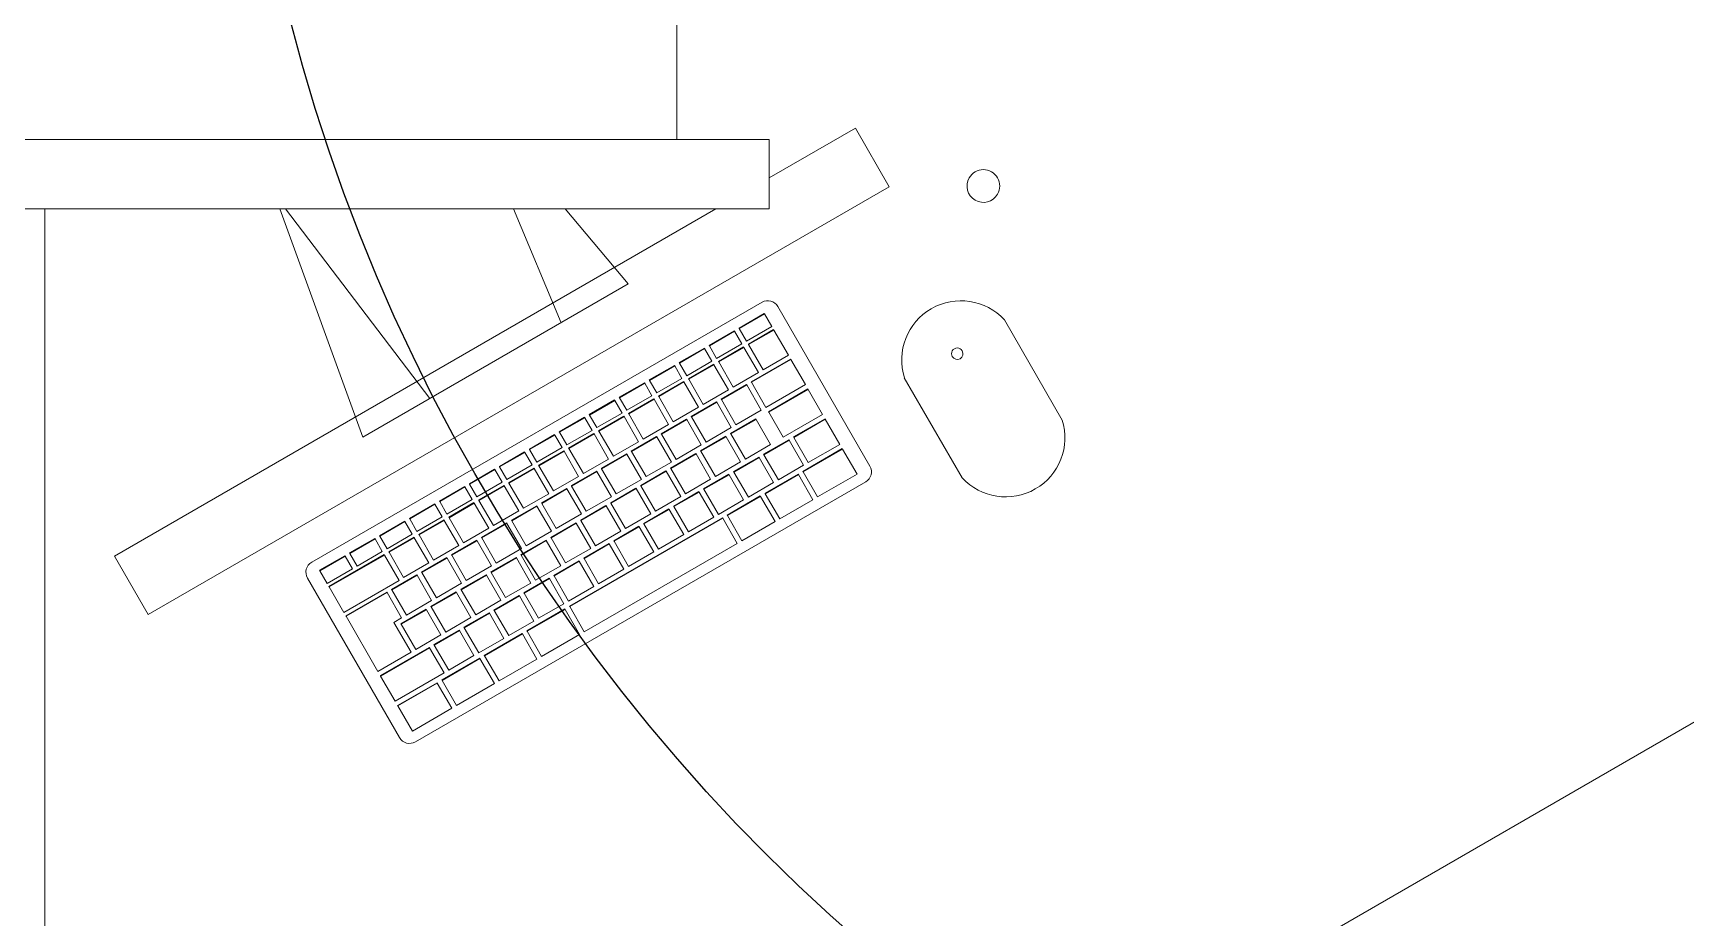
# Model space of a CAD drawing. Header units: millimetres. Extents: x 155920 to 295199, y -4084 to 97293.
# Drawn here: x 171274 to 172182, y 16395 to 16881 of the extents above; entities that cross this region are included whole.
import ezdxf

# ---------------------------------------------------------------- set-up
doc = ezdxf.new("R2010")
doc.units = ezdxf.units.MM
doc.header["$MEASUREMENT"] = 0
for name, color, linetype, lineweight in [('A-GENM', 8, 'CONTINUOUS', 9), ('E-ELEC-EQPM', 8, 'CONTINUOUS', 9), ('I-FURN', 8, 'CONTINUOUS', 9)]:
    doc.layers.add(name, color=color, linetype=linetype, lineweight=lineweight)
doc.layers.add('Social Distancing', color=7, linetype='CONTINUOUS')

msp = doc.modelspace()

# ---------------------------------------------------------------- linework, layer by layer
at = {"layer": 'A-GENM'}
for p, q in [((171426.87, 16590.49), (171674.15, 16733.26)), ((171682.83, 16730.94), (171733.41, 16643.33)), ((171661.56, 16719.08), (171675.41, 16727.08)), ((171675.55, 16726.84), (171661.7, 16718.84)), ((171665.69, 16711.92), (171679.54, 16719.92)), ((171675.55, 16726.84), (171675.41, 16727.08)), ((171679.54, 16719.92), (171675.55, 16726.84)), ((171839.05, 16668.59), (171807.3, 16723.58)), ((171645.1, 16709.58), (171658.96, 16717.58)), ((171659.1, 16717.34), (171645.24, 16709.34)), ((171659.1, 16717.34), (171658.96, 16717.58)), ((171663.09, 16710.42), (171659.1, 16717.34)), ((171661.7, 16718.84), (171661.56, 16719.08)), ((171661.7, 16718.84), (171665.69, 16711.92)), ((171666.68, 16710.21), (171680.53, 16718.21)), ((171680.67, 16717.97), (171666.82, 16709.97)), ((171680.67, 16717.97), (171680.53, 16718.21)), ((171688.65, 16704.15), (171680.67, 16717.97)), ((171628.65, 16700.08), (171642.51, 16708.08)), ((171642.64, 16707.84), (171628.79, 16699.84)), ((171642.64, 16707.84), (171642.51, 16708.08)), ((171646.63, 16700.92), (171642.64, 16707.84)), ((171645.24, 16709.34), (171645.1, 16709.58)), ((171645.24, 16709.34), (171649.23, 16702.42)), ((171649.23, 16702.42), (171663.09, 16710.42)), ((171650.22, 16700.71), (171664.08, 16708.71)), ((171664.22, 16708.47), (171650.36, 16700.47)), ((171664.22, 16708.47), (171664.08, 16708.71)), ((171672.2, 16694.65), (171664.22, 16708.47)), ((171666.82, 16709.97), (171666.68, 16710.21)), ((171666.82, 16709.97), (171674.8, 16696.15)), ((171668.21, 16689.56), (171689.86, 16702.06)), ((171690, 16701.82), (171668.35, 16689.32)), ((171674.8, 16696.15), (171688.65, 16704.15)), ((171690, 16701.82), (171689.86, 16702.06)), ((171697.97, 16688.01), (171690, 16701.82)), ((171612.19, 16690.58), (171626.05, 16698.58)), ((171626.19, 16698.34), (171612.33, 16690.34)), ((171626.19, 16698.34), (171626.05, 16698.58)), ((171630.18, 16691.42), (171626.19, 16698.34)), ((171628.79, 16699.84), (171628.65, 16700.08)), ((171628.79, 16699.84), (171632.78, 16692.92)), ((171632.78, 16692.92), (171646.63, 16700.92)), ((171633.77, 16691.21), (171647.62, 16699.21)), ((171647.76, 16698.97), (171633.91, 16690.97)), ((171647.76, 16698.97), (171647.62, 16699.21)), ((171655.74, 16685.15), (171647.76, 16698.97)), ((171650.36, 16700.47), (171650.22, 16700.71)), ((171650.36, 16700.47), (171658.34, 16686.65)), ((171658.34, 16686.65), (171672.2, 16694.65)), ((171595.74, 16681.08), (171609.6, 16689.08)), ((171609.73, 16688.84), (171595.88, 16680.84)), ((171609.73, 16688.84), (171609.6, 16689.08)), ((171613.72, 16681.92), (171609.73, 16688.84)), ((171612.33, 16690.34), (171612.19, 16690.58)), ((171612.33, 16690.34), (171616.32, 16683.42)), ((171616.32, 16683.42), (171630.18, 16691.42)), ((171617.31, 16681.71), (171631.17, 16689.71)), ((171631.31, 16689.47), (171617.45, 16681.47)), ((171631.31, 16689.47), (171631.17, 16689.71)), ((171639.29, 16675.65), (171631.31, 16689.47)), ((171633.91, 16690.97), (171633.77, 16691.21)), ((171633.91, 16690.97), (171641.89, 16677.15)), ((171641.89, 16677.15), (171655.74, 16685.15)), ((171651.75, 16680.06), (171665.61, 16688.06)), ((171665.75, 16687.82), (171651.89, 16679.82)), ((171665.75, 16687.82), (171665.61, 16688.06)), ((171673.73, 16674), (171665.75, 16687.82)), ((171668.35, 16689.32), (171668.21, 16689.56)), ((171668.35, 16689.32), (171676.32, 16675.51)), ((171676.32, 16675.51), (171697.97, 16688.01)), ((171677.67, 16673.17), (171699.32, 16685.67)), ((171699.46, 16685.43), (171677.81, 16672.93)), ((171699.46, 16685.43), (171699.32, 16685.67)), ((171707.43, 16671.62), (171699.46, 16685.43)), ((171752.31, 16691.83), (171784.06, 16636.84)), ((171579.29, 16671.58), (171593.14, 16679.58)), ((171593.28, 16679.34), (171579.42, 16671.34)), ((171593.28, 16679.34), (171593.14, 16679.58)), ((171597.27, 16672.42), (171593.28, 16679.34)), ((171595.88, 16680.84), (171595.74, 16681.08)), ((171595.88, 16680.84), (171599.87, 16673.92)), ((171599.87, 16673.92), (171613.72, 16681.92)), ((171600.86, 16672.21), (171614.72, 16680.21)), ((171614.85, 16679.97), (171601, 16671.97)), ((171614.85, 16679.97), (171614.72, 16680.21)), ((171622.83, 16666.15), (171614.85, 16679.97)), ((171617.45, 16681.47), (171617.31, 16681.71)), ((171617.45, 16681.47), (171625.43, 16667.65)), ((171625.43, 16667.65), (171639.29, 16675.65)), ((171635.3, 16670.56), (171649.16, 16678.56)), ((171649.29, 16678.32), (171635.44, 16670.32)), ((171649.29, 16678.32), (171649.16, 16678.56)), ((171657.27, 16664.5), (171649.29, 16678.32)), ((171651.89, 16679.82), (171651.75, 16680.06)), ((171651.89, 16679.82), (171659.87, 16666)), ((171562.83, 16662.08), (171576.69, 16670.08)), ((171576.83, 16669.84), (171562.97, 16661.84)), ((171576.83, 16669.84), (171576.69, 16670.08)), ((171580.82, 16662.92), (171576.83, 16669.84)), ((171579.42, 16671.34), (171579.29, 16671.58)), ((171579.42, 16671.34), (171583.41, 16664.42)), ((171583.41, 16664.42), (171597.27, 16672.42)), ((171584.4, 16662.71), (171598.26, 16670.71)), ((171598.4, 16670.47), (171584.54, 16662.47)), ((171598.4, 16670.47), (171598.26, 16670.71)), ((171606.38, 16656.65), (171598.4, 16670.47)), ((171601, 16671.97), (171600.86, 16672.21)), ((171601, 16671.97), (171608.98, 16658.15)), ((171608.98, 16658.15), (171622.83, 16666.15)), ((171618.84, 16661.06), (171632.7, 16669.06)), ((171632.84, 16668.82), (171618.98, 16660.82)), ((171632.84, 16668.82), (171632.7, 16669.06)), ((171640.82, 16655), (171632.84, 16668.82)), ((171635.44, 16670.32), (171635.3, 16670.56)), ((171635.44, 16670.32), (171643.42, 16656.5)), ((171656.89, 16661.17), (171670.74, 16669.17)), ((171670.88, 16668.93), (171657.03, 16660.93)), ((171659.87, 16666), (171673.73, 16674)), ((171670.88, 16668.93), (171670.74, 16669.17)), ((171678.86, 16655.1), (171670.88, 16668.93)), ((171677.81, 16672.93), (171677.67, 16673.17)), ((171677.81, 16672.93), (171685.78, 16659.12)), ((171685.78, 16659.12), (171707.43, 16671.62)), ((171691.47, 16659.27), (171708.79, 16669.27)), ((171708.92, 16669.03), (171691.6, 16659.03)), ((171708.92, 16669.03), (171708.79, 16669.27)), ((171716.89, 16655.23), (171708.92, 16669.03)), ((171546.38, 16652.58), (171560.23, 16660.58)), ((171560.37, 16660.34), (171546.51, 16652.34)), ((171560.37, 16660.34), (171560.23, 16660.58)), ((171564.36, 16653.42), (171560.37, 16660.34)), ((171562.97, 16661.84), (171562.83, 16662.08)), ((171562.97, 16661.84), (171566.96, 16654.92)), ((171566.96, 16654.92), (171580.82, 16662.92)), ((171567.95, 16653.21), (171581.81, 16661.21)), ((171581.94, 16660.97), (171568.09, 16652.97)), ((171581.94, 16660.97), (171581.81, 16661.21)), ((171589.93, 16647.15), (171581.94, 16660.97)), ((171584.54, 16662.47), (171584.4, 16662.71)), ((171584.54, 16662.47), (171592.52, 16648.65)), ((171592.52, 16648.65), (171606.38, 16656.65)), ((171602.39, 16651.56), (171616.25, 16659.56)), ((171616.38, 16659.32), (171602.53, 16651.32)), ((171616.38, 16659.32), (171616.25, 16659.56)), ((171624.37, 16645.5), (171616.38, 16659.32)), ((171618.98, 16660.82), (171618.84, 16661.06)), ((171618.98, 16660.82), (171626.96, 16647)), ((171640.43, 16651.67), (171654.29, 16659.67)), ((171654.43, 16659.43), (171640.57, 16651.43)), ((171643.42, 16656.5), (171657.27, 16664.5)), ((171654.43, 16659.43), (171654.29, 16659.67)), ((171662.41, 16645.6), (171654.43, 16659.43)), ((171657.03, 16660.93), (171656.89, 16661.17)), ((171657.03, 16660.93), (171665.01, 16647.1)), ((171675.01, 16649.77), (171688.87, 16657.77)), ((171689.01, 16657.53), (171675.15, 16649.53)), ((171689.01, 16657.53), (171688.87, 16657.77)), ((171696.99, 16643.71), (171689.01, 16657.53)), ((171691.6, 16659.03), (171691.47, 16659.27)), ((171691.6, 16659.03), (171699.57, 16645.23)), ((171529.92, 16643.08), (171543.78, 16651.08)), ((171543.92, 16650.84), (171530.06, 16642.84)), ((171543.92, 16650.84), (171543.78, 16651.08)), ((171547.91, 16643.92), (171543.92, 16650.84)), ((171546.51, 16652.34), (171546.38, 16652.58)), ((171546.51, 16652.34), (171550.5, 16645.42)), ((171550.5, 16645.42), (171564.36, 16653.42)), ((171551.5, 16643.71), (171565.35, 16651.71)), ((171565.49, 16651.47), (171551.63, 16643.47)), ((171565.49, 16651.47), (171565.35, 16651.71)), ((171573.47, 16637.65), (171565.49, 16651.47)), ((171568.09, 16652.97), (171567.95, 16653.21)), ((171568.09, 16652.97), (171576.07, 16639.15)), ((171576.07, 16639.15), (171589.93, 16647.15)), ((171585.94, 16642.06), (171599.79, 16650.06)), ((171599.93, 16649.82), (171586.07, 16641.82)), ((171599.93, 16649.82), (171599.79, 16650.06)), ((171607.91, 16636), (171599.93, 16649.82)), ((171602.53, 16651.32), (171602.39, 16651.56)), ((171602.53, 16651.32), (171610.51, 16637.5)), ((171623.98, 16642.17), (171637.83, 16650.17)), ((171637.97, 16649.93), (171624.12, 16641.93)), ((171626.96, 16647), (171640.82, 16655)), ((171637.97, 16649.93), (171637.83, 16650.17)), ((171645.95, 16636.1), (171637.97, 16649.93)), ((171640.57, 16651.43), (171640.43, 16651.67)), ((171640.57, 16651.43), (171648.55, 16637.6)), ((171658.56, 16640.27), (171672.41, 16648.27)), ((171672.55, 16648.03), (171658.7, 16640.03)), ((171665.01, 16647.1), (171678.86, 16655.1)), ((171672.55, 16648.03), (171672.41, 16648.27)), ((171680.53, 16634.21), (171672.55, 16648.03)), ((171675.15, 16649.53), (171675.01, 16649.77)), ((171675.15, 16649.53), (171683.13, 16635.71)), ((171696.6, 16640.38), (171718.25, 16652.88)), ((171718.39, 16652.64), (171696.74, 16640.14)), ((171699.57, 16645.23), (171716.89, 16655.23)), ((171718.39, 16652.64), (171718.25, 16652.88)), ((171726.36, 16638.84), (171718.39, 16652.64)), ((171513.47, 16633.58), (171527.32, 16641.58)), ((171527.46, 16641.34), (171513.61, 16633.34)), ((171527.46, 16641.34), (171527.32, 16641.58)), ((171531.45, 16634.42), (171527.46, 16641.34)), ((171530.06, 16642.84), (171529.92, 16643.08)), ((171530.06, 16642.84), (171534.05, 16635.92)), ((171534.05, 16635.92), (171547.91, 16643.92)), ((171535.04, 16634.21), (171548.9, 16642.21)), ((171549.04, 16641.97), (171535.18, 16633.97)), ((171549.04, 16641.97), (171548.9, 16642.21)), ((171557.02, 16628.15), (171549.04, 16641.97)), ((171551.63, 16643.47), (171551.5, 16643.71)), ((171551.63, 16643.47), (171559.61, 16629.65)), ((171569.48, 16632.56), (171583.34, 16640.56)), ((171583.48, 16640.32), (171569.62, 16632.32)), ((171583.48, 16640.32), (171583.34, 16640.56)), ((171591.46, 16626.5), (171583.48, 16640.32)), ((171586.07, 16641.82), (171585.94, 16642.06)), ((171586.07, 16641.82), (171594.05, 16628)), ((171607.52, 16632.67), (171621.38, 16640.67)), ((171621.52, 16640.43), (171607.66, 16632.43)), ((171610.51, 16637.5), (171624.37, 16645.5)), ((171621.52, 16640.43), (171621.38, 16640.67)), ((171629.5, 16626.6), (171621.52, 16640.43)), ((171624.12, 16641.93), (171623.98, 16642.17)), ((171624.12, 16641.93), (171632.1, 16628.1)), ((171642.1, 16630.77), (171655.96, 16638.77)), ((171656.1, 16638.53), (171642.24, 16630.53)), ((171648.55, 16637.6), (171662.41, 16645.6)), ((171656.1, 16638.53), (171655.96, 16638.77)), ((171664.08, 16624.71), (171656.1, 16638.53)), ((171658.7, 16640.03), (171658.56, 16640.27)), ((171658.7, 16640.03), (171666.68, 16626.21)), ((171675.81, 16628.38), (171694, 16638.88)), ((171694.14, 16638.64), (171675.95, 16628.14)), ((171683.13, 16635.71), (171696.99, 16643.71)), ((171694.14, 16638.64), (171694, 16638.88)), ((171702.11, 16624.84), (171694.14, 16638.64)), ((171696.74, 16640.14), (171696.6, 16640.38)), ((171696.74, 16640.14), (171704.71, 16626.34)), ((171704.71, 16626.34), (171726.36, 16638.84)), ((171731.08, 16634.65), (171483.8, 16491.88)), ((171497.01, 16624.08), (171510.87, 16632.08)), ((171511.01, 16631.84), (171497.15, 16623.84)), ((171511.01, 16631.84), (171510.87, 16632.08)), ((171515, 16624.92), (171511.01, 16631.84)), ((171513.61, 16633.34), (171513.47, 16633.58)), ((171513.61, 16633.34), (171517.6, 16626.42)), ((171517.6, 16626.42), (171531.45, 16634.42)), ((171518.59, 16624.71), (171532.44, 16632.71)), ((171532.58, 16632.47), (171518.72, 16624.47)), ((171532.58, 16632.47), (171532.44, 16632.71)), ((171540.56, 16618.65), (171532.58, 16632.47)), ((171535.18, 16633.97), (171535.04, 16634.21)), ((171535.18, 16633.97), (171543.16, 16620.15)), ((171553.03, 16623.06), (171566.88, 16631.06)), ((171567.02, 16630.82), (171553.16, 16622.82)), ((171559.61, 16629.65), (171573.47, 16637.65)), ((171567.02, 16630.82), (171566.88, 16631.06)), ((171575, 16617), (171567.02, 16630.82)), ((171569.62, 16632.32), (171569.48, 16632.56)), ((171569.62, 16632.32), (171577.6, 16618.5)), ((171591.07, 16623.17), (171604.93, 16631.17)), ((171605.06, 16630.93), (171591.21, 16622.93)), ((171594.05, 16628), (171607.91, 16636)), ((171605.06, 16630.93), (171604.93, 16631.17)), ((171613.04, 16617.1), (171605.06, 16630.93)), ((171607.66, 16632.43), (171607.52, 16632.67)), ((171607.66, 16632.43), (171615.64, 16618.6)), ((171625.65, 16621.27), (171639.5, 16629.27)), ((171639.64, 16629.03), (171625.79, 16621.03)), ((171632.1, 16628.1), (171645.95, 16636.1)), ((171639.64, 16629.03), (171639.5, 16629.27)), ((171647.62, 16615.21), (171639.64, 16629.03)), ((171642.24, 16630.53), (171642.1, 16630.77)), ((171642.24, 16630.53), (171650.22, 16616.71)), ((171666.68, 16626.21), (171680.53, 16634.21)), ((171480.56, 16614.58), (171494.41, 16622.58)), ((171494.55, 16622.34), (171480.7, 16614.34)), ((171494.55, 16622.34), (171494.41, 16622.58)), ((171498.54, 16615.42), (171494.55, 16622.34)), ((171497.15, 16623.84), (171497.01, 16624.08)), ((171497.15, 16623.84), (171501.14, 16616.92)), ((171501.14, 16616.92), (171515, 16624.92)), ((171502.13, 16615.21), (171515.99, 16623.21)), ((171516.13, 16622.97), (171502.27, 16614.97)), ((171516.13, 16622.97), (171515.99, 16623.21)), ((171524.11, 16609.15), (171516.13, 16622.97)), ((171518.72, 16624.47), (171518.59, 16624.71)), ((171518.72, 16624.47), (171526.71, 16610.65)), ((171536.57, 16613.56), (171550.43, 16621.56)), ((171550.57, 16621.32), (171536.71, 16613.32)), ((171543.16, 16620.15), (171557.02, 16628.15)), ((171550.57, 16621.32), (171550.43, 16621.56)), ((171558.55, 16607.5), (171550.57, 16621.32)), ((171553.16, 16622.82), (171553.03, 16623.06)), ((171553.16, 16622.82), (171561.15, 16609)), ((171574.61, 16613.67), (171588.47, 16621.67)), ((171588.61, 16621.43), (171574.75, 16613.43)), ((171577.6, 16618.5), (171591.46, 16626.5)), ((171588.61, 16621.43), (171588.47, 16621.67)), ((171596.59, 16607.6), (171588.61, 16621.43)), ((171591.21, 16622.93), (171591.07, 16623.17)), ((171591.21, 16622.93), (171599.19, 16609.1)), ((171609.19, 16611.77), (171623.05, 16619.77)), ((171615.64, 16618.6), (171629.5, 16626.6)), ((171623.19, 16619.53), (171623.05, 16619.77)), ((171625.79, 16621.03), (171625.65, 16621.27)), ((171625.79, 16621.03), (171633.77, 16607.21)), ((171650.22, 16616.71), (171664.08, 16624.71)), ((171655.03, 16616.38), (171673.22, 16626.88)), ((171673.36, 16626.64), (171655.17, 16616.14)), ((171673.36, 16626.64), (171673.22, 16626.88)), ((171681.32, 16612.84), (171673.36, 16626.64)), ((171675.95, 16628.14), (171675.81, 16628.38)), ((171675.95, 16628.14), (171683.92, 16614.34)), ((171683.92, 16614.34), (171702.11, 16624.84)), ((171464.1, 16605.08), (171477.96, 16613.08)), ((171478.1, 16612.84), (171464.24, 16604.84)), ((171478.1, 16612.84), (171477.96, 16613.08)), ((171482.09, 16605.92), (171478.1, 16612.84)), ((171480.7, 16614.34), (171480.56, 16614.58)), ((171480.7, 16614.34), (171484.69, 16607.42)), ((171484.69, 16607.42), (171498.54, 16615.42)), ((171485.68, 16605.71), (171499.53, 16613.71)), ((171499.67, 16613.47), (171485.82, 16605.47)), ((171499.67, 16613.47), (171499.53, 16613.71)), ((171507.65, 16599.65), (171499.67, 16613.47)), ((171502.27, 16614.97), (171502.13, 16615.21)), ((171502.27, 16614.97), (171510.25, 16601.15)), ((171520.12, 16604.06), (171533.97, 16612.06)), ((171534.11, 16611.82), (171520.26, 16603.82)), ((171526.71, 16610.65), (171540.56, 16618.65)), ((171534.11, 16611.82), (171533.97, 16612.06)), ((171542.09, 16598), (171534.11, 16611.82)), ((171536.71, 16613.32), (171536.57, 16613.56)), ((171536.71, 16613.32), (171544.69, 16599.5)), ((171558.16, 16604.17), (171572.02, 16612.17)), ((171572.15, 16611.93), (171558.3, 16603.93)), ((171561.15, 16609), (171575, 16617)), ((171568.43, 16566.38), (171652.43, 16614.88)), ((171652.57, 16614.64), (171568.57, 16566.14)), ((171572.15, 16611.93), (171572.02, 16612.17)), ((171580.14, 16598.1), (171572.15, 16611.93)), ((171574.75, 16613.43), (171574.61, 16613.67)), ((171574.75, 16613.43), (171582.73, 16599.6)), ((171599.19, 16609.1), (171613.04, 16617.1)), ((171609.33, 16611.53), (171609.19, 16611.77)), ((171623.19, 16619.53), (171609.33, 16611.53)), ((171609.33, 16611.53), (171617.31, 16597.71)), ((171631.17, 16605.71), (171623.19, 16619.53)), ((171633.77, 16607.21), (171647.62, 16615.21)), ((171652.57, 16614.64), (171652.43, 16614.88)), ((171660.54, 16600.84), (171652.57, 16614.64)), ((171655.17, 16616.14), (171655.03, 16616.38)), ((171655.17, 16616.14), (171663.14, 16602.34)), ((171663.14, 16602.34), (171681.32, 16612.84)), ((171447.65, 16595.58), (171461.51, 16603.58)), ((171461.64, 16603.34), (171447.79, 16595.34)), ((171461.64, 16603.34), (171461.51, 16603.58)), ((171465.63, 16596.42), (171461.64, 16603.34)), ((171464.24, 16604.84), (171464.1, 16605.08)), ((171464.24, 16604.84), (171468.23, 16597.92)), ((171468.23, 16597.92), (171482.09, 16605.92)), ((171469.22, 16596.21), (171483.08, 16604.21)), ((171483.22, 16603.97), (171469.36, 16595.97)), ((171483.22, 16603.97), (171483.08, 16604.21)), ((171491.2, 16590.15), (171483.22, 16603.97)), ((171485.82, 16605.47), (171485.68, 16605.71)), ((171485.82, 16605.47), (171493.8, 16591.65)), ((171503.66, 16594.56), (171517.52, 16602.56)), ((171517.66, 16602.32), (171503.8, 16594.32)), ((171510.25, 16601.15), (171524.11, 16609.15)), ((171517.66, 16602.32), (171517.52, 16602.56)), ((171525.64, 16588.5), (171517.66, 16602.32)), ((171520.26, 16603.82), (171520.12, 16604.06)), ((171520.26, 16603.82), (171528.24, 16590)), ((171541.71, 16594.67), (171555.56, 16602.67)), ((171555.7, 16602.43), (171541.84, 16594.43)), ((171544.69, 16599.5), (171558.55, 16607.5)), ((171555.7, 16602.43), (171555.56, 16602.67)), ((171563.68, 16588.6), (171555.7, 16602.43)), ((171558.3, 16603.93), (171558.16, 16604.17)), ((171558.3, 16603.93), (171566.28, 16590.1)), ((171582.73, 16599.6), (171596.59, 16607.6)), ((171592.74, 16602.27), (171606.6, 16610.27)), ((171592.88, 16602.03), (171592.74, 16602.27)), ((171606.73, 16610.03), (171592.88, 16602.03)), ((171592.88, 16602.03), (171600.86, 16588.21)), ((171606.73, 16610.03), (171606.6, 16610.27)), ((171614.71, 16596.21), (171606.73, 16610.03)), ((171617.31, 16597.71), (171631.17, 16605.71)), ((171431.19, 16586.08), (171445.05, 16594.08)), ((171445.19, 16593.84), (171431.33, 16585.84)), ((171436.31, 16577.21), (171466.62, 16594.71)), ((171466.76, 16594.47), (171436.45, 16576.97)), ((171445.19, 16593.84), (171445.05, 16594.08)), ((171449.18, 16586.92), (171445.19, 16593.84)), ((171447.79, 16595.34), (171447.65, 16595.58)), ((171447.79, 16595.34), (171451.78, 16588.42)), ((171451.78, 16588.42), (171465.63, 16596.42)), ((171466.76, 16594.47), (171466.62, 16594.71)), ((171474.88, 16580.41), (171466.76, 16594.47)), ((171469.36, 16595.97), (171469.22, 16596.21)), ((171469.36, 16595.97), (171477.34, 16582.15)), ((171487.21, 16585.06), (171501.06, 16593.06)), ((171501.2, 16592.82), (171487.35, 16584.82)), ((171493.8, 16591.65), (171507.65, 16599.65)), ((171501.2, 16592.82), (171501.06, 16593.06)), ((171509.18, 16579), (171501.2, 16592.82)), ((171503.8, 16594.32), (171503.66, 16594.56)), ((171503.8, 16594.32), (171511.78, 16580.5)), ((171525.25, 16585.17), (171539.11, 16593.17)), ((171539.25, 16592.93), (171525.39, 16584.93)), ((171528.24, 16590), (171542.09, 16598)), ((171539.25, 16592.93), (171539.11, 16593.17)), ((171547.23, 16579.1), (171539.25, 16592.93)), ((171541.84, 16594.43), (171541.71, 16594.67)), ((171541.84, 16594.43), (171549.82, 16580.6)), ((171566.28, 16590.1), (171580.14, 16598.1)), ((171576.28, 16592.77), (171590.14, 16600.77)), ((171576.42, 16592.53), (171576.28, 16592.77)), ((171590.28, 16600.53), (171576.42, 16592.53)), ((171576.42, 16592.53), (171584.4, 16578.71)), ((171576.54, 16552.34), (171660.54, 16600.84)), ((171590.28, 16600.53), (171590.14, 16600.77)), ((171598.26, 16586.71), (171590.28, 16600.53)), ((171600.86, 16588.21), (171614.71, 16596.21)), ((171431.33, 16585.84), (171431.19, 16586.08)), ((171431.33, 16585.84), (171435.32, 16578.92)), ((171435.32, 16578.92), (171449.18, 16586.92)), ((171470.75, 16575.56), (171484.61, 16583.56)), ((171477.34, 16582.15), (171491.2, 16590.15)), ((171484.75, 16583.32), (171484.61, 16583.56)), ((171487.35, 16584.82), (171487.21, 16585.06)), ((171487.35, 16584.82), (171495.33, 16571)), ((171508.8, 16575.67), (171522.65, 16583.67)), ((171511.78, 16580.5), (171525.64, 16588.5)), ((171522.79, 16583.43), (171522.65, 16583.67)), ((171525.39, 16584.93), (171525.25, 16585.17)), ((171525.39, 16584.93), (171533.37, 16571.1)), ((171549.82, 16580.6), (171563.68, 16588.6)), ((171559.83, 16583.27), (171573.69, 16591.27)), ((171573.82, 16591.03), (171559.97, 16583.03)), ((171573.82, 16591.03), (171573.69, 16591.27)), ((171581.8, 16577.21), (171573.82, 16591.03)), ((171584.4, 16578.71), (171598.26, 16586.71)), ((171475.13, 16494.21), (171424.55, 16581.82)), ((171436.45, 16576.97), (171436.31, 16577.21)), ((171436.45, 16576.97), (171444.57, 16562.91)), ((171444.57, 16562.91), (171474.88, 16580.41)), ((171470.89, 16575.32), (171470.75, 16575.56)), ((171484.75, 16583.32), (171470.89, 16575.32)), ((171470.89, 16575.32), (171478.87, 16561.5)), ((171492.73, 16569.5), (171484.75, 16583.32)), ((171495.33, 16571), (171509.18, 16579)), ((171508.94, 16575.43), (171508.8, 16575.67)), ((171522.79, 16583.43), (171508.94, 16575.43)), ((171508.94, 16575.43), (171516.92, 16561.6)), ((171530.77, 16569.6), (171522.79, 16583.43)), ((171533.37, 16571.1), (171547.23, 16579.1)), ((171543.38, 16573.77), (171557.23, 16581.77)), ((171557.37, 16581.53), (171543.51, 16573.53)), ((171557.37, 16581.53), (171557.23, 16581.77)), ((171565.35, 16567.71), (171557.37, 16581.53)), ((171559.97, 16583.03), (171559.83, 16583.27)), ((171559.97, 16583.03), (171567.95, 16569.21)), ((171567.95, 16569.21), (171581.8, 16577.21)), ((171445.64, 16561.06), (171468.16, 16574.06)), ((171468.29, 16573.82), (171445.78, 16560.82)), ((171468.29, 16573.82), (171468.16, 16574.06)), ((171476.27, 16560), (171468.29, 16573.82)), ((171478.87, 16561.5), (171492.73, 16569.5)), ((171492.34, 16566.17), (171506.2, 16574.17)), ((171492.48, 16565.93), (171492.34, 16566.17)), ((171506.34, 16573.93), (171492.48, 16565.93)), ((171492.48, 16565.93), (171500.46, 16552.1)), ((171506.34, 16573.93), (171506.2, 16574.17)), ((171514.32, 16560.1), (171506.34, 16573.93)), ((171516.92, 16561.6), (171530.77, 16569.6)), ((171526.92, 16564.27), (171540.78, 16572.27)), ((171540.92, 16572.03), (171527.06, 16564.03)), ((171540.92, 16572.03), (171540.78, 16572.27)), ((171548.9, 16558.21), (171540.92, 16572.03)), ((171543.51, 16573.53), (171543.38, 16573.77)), ((171543.51, 16573.53), (171551.49, 16559.71)), ((171551.49, 16559.71), (171565.35, 16567.71)), ((171568.57, 16566.14), (171568.43, 16566.38)), ((171568.57, 16566.14), (171576.54, 16552.34)), ((171445.78, 16560.82), (171445.64, 16561.06)), ((171445.78, 16560.82), (171463.22, 16530.6)), ((171471.94, 16557.5), (171476.27, 16560)), ((171481.41, 16541.1), (171471.94, 16557.5)), ((171475.89, 16556.67), (171489.74, 16564.67)), ((171476.03, 16556.43), (171475.89, 16556.67)), ((171489.88, 16564.43), (171476.03, 16556.43)), ((171476.03, 16556.43), (171484.01, 16542.6)), ((171489.88, 16564.43), (171489.74, 16564.67)), ((171497.86, 16550.6), (171489.88, 16564.43)), ((171500.46, 16552.1), (171514.32, 16560.1)), ((171510.47, 16554.77), (171524.32, 16562.77)), ((171524.46, 16562.53), (171510.6, 16554.53)), ((171524.46, 16562.53), (171524.32, 16562.77)), ((171532.44, 16548.71), (171524.46, 16562.53)), ((171527.06, 16564.03), (171526.92, 16564.27)), ((171527.06, 16564.03), (171535.04, 16550.21)), ((171535.04, 16550.21), (171548.9, 16558.21)), ((171545.04, 16552.88), (171565.83, 16564.88)), ((171565.97, 16564.64), (171545.18, 16552.64)), ((171565.97, 16564.64), (171565.83, 16564.88)), ((171573.94, 16550.84), (171565.97, 16564.64)), ((171484.01, 16542.6), (171497.86, 16550.6)), ((171494.01, 16545.27), (171507.87, 16553.27)), ((171508.01, 16553.03), (171494.15, 16545.03)), ((171508.01, 16553.03), (171507.87, 16553.27)), ((171515.99, 16539.21), (171508.01, 16553.03)), ((171510.6, 16554.53), (171510.47, 16554.77)), ((171510.6, 16554.53), (171518.59, 16540.71)), ((171518.59, 16540.71), (171532.44, 16548.71)), ((171521.66, 16539.38), (171542.45, 16551.38)), ((171542.59, 16551.14), (171521.8, 16539.14)), ((171542.59, 16551.14), (171542.45, 16551.38)), ((171550.55, 16537.34), (171542.59, 16551.14)), ((171545.18, 16552.64), (171545.04, 16552.88)), ((171545.18, 16552.64), (171553.15, 16538.84)), ((171553.15, 16538.84), (171573.94, 16550.84)), ((171463.22, 16530.6), (171481.41, 16541.1)), ((171464.57, 16528.27), (171491.41, 16543.77)), ((171491.55, 16543.53), (171464.71, 16528.03)), ((171491.55, 16543.53), (171491.41, 16543.77)), ((171499.53, 16529.71), (171491.55, 16543.53)), ((171494.15, 16545.03), (171494.01, 16545.27)), ((171494.15, 16545.03), (171502.13, 16531.21)), ((171502.13, 16531.21), (171515.99, 16539.21)), ((171521.8, 16539.14), (171521.66, 16539.38)), ((171521.8, 16539.14), (171529.77, 16525.34)), ((171472.69, 16514.21), (171499.53, 16529.71)), ((171498.28, 16525.88), (171519.06, 16537.88)), ((171519.2, 16537.64), (171498.42, 16525.64)), ((171519.2, 16537.64), (171519.06, 16537.88)), ((171527.17, 16523.84), (171519.2, 16537.64)), ((171529.77, 16525.34), (171550.55, 16537.34)), ((171464.71, 16528.03), (171464.57, 16528.27)), ((171464.71, 16528.03), (171472.69, 16514.21)), ((171474.03, 16511.88), (171495.68, 16524.38)), ((171495.82, 16524.14), (171474.17, 16511.64)), ((171495.82, 16524.14), (171495.68, 16524.38)), ((171503.79, 16510.34), (171495.82, 16524.14)), ((171498.42, 16525.64), (171498.28, 16525.88)), ((171498.42, 16525.64), (171506.39, 16511.84)), ((171506.39, 16511.84), (171527.17, 16523.84)), ((171474.17, 16511.64), (171474.03, 16511.88)), ((171474.17, 16511.64), (171482.14, 16497.84)), ((171482.14, 16497.84), (171503.79, 16510.34))]:
    msp.add_line(p, q, dxfattribs=at)
for centre, radius, start, end in [((171677.33, 16727.76), 6.35, 30, 120), ((171783.38, 16701.52), 32.54, 42.68038, 197.31962), ((171781.38, 16704.98), 3.16, 30, 210), ((171781.38, 16704.98), 3.16, 210, 30), ((171807.98, 16658.9), 32.54, 222.68038, 17.31962), ((171727.91, 16640.15), 6.35, 300, 30), ((171430.05, 16584.99), 6.35, 120, 210), ((171480.63, 16497.38), 6.35, 210, 300)]:
    msp.add_arc(centre, radius, start, end, dxfattribs=at)
at = {"layer": 'E-ELEC-EQPM'}
for p, q in [((171627.35, 16822.61), (171627.35, 16914.51)), ((171627.35, 16822.61), (171627.35, 16914.51)), ((171678.15, 16822.61), (170878.15, 16822.61)), ((171678.15, 16822.61), (171627.35, 16822.61)), ((171678.15, 16784.51), (171678.15, 16822.61)), ((171678.15, 16784.51), (171678.15, 16822.61)), ((170878.15, 16784.51), (171678.15, 16784.51)), ((170878.15, 16784.51), (171678.15, 16784.51))]:
    msp.add_line(p, q, dxfattribs=at)
at = {"layer": 'I-FURN'}
for p, q in [((171678.15, 16801.49), (171725.44, 16828.79)), ((171725.44, 16828.79), (171743.98, 16796.67)), ((171743.98, 16796.67), (171337.04, 16561.72)), ((171280.27, 15979.84), (171280.25, 16784.51)), ((171280.25, 16784.51), (171280.27, 15979.84)), ((171318.5, 16593.84), (171648.76, 16784.51)), ((171409.33, 16784.51), (171454.93, 16659.12)), ((171491.81, 16680.41), (171412.54, 16784.51)), ((171563.81, 16721.98), (171537.64, 16784.51)), ((171600.69, 16743.27), (171566.09, 16784.51)), ((171454.93, 16659.12), (171600.69, 16743.27)), ((171318.5, 16593.84), (171337.04, 16561.72)), ((171280.27, 15979.84), (172276.19, 16554.86))]:
    msp.add_line(p, q, dxfattribs=at)
for start, end in [(150, 330), (330, 150)]:
    msp.add_arc((171795.71, 16797.06), 9, start, end, dxfattribs=at)
at = {"layer": 'Social Distancing'}
msp.add_circle((172383.89, 17136.91), 1000, dxfattribs=at)
msp.add_circle((172383.89, 17136.91), 1000, dxfattribs=at)

doc.saveas('drawing.dxf')
